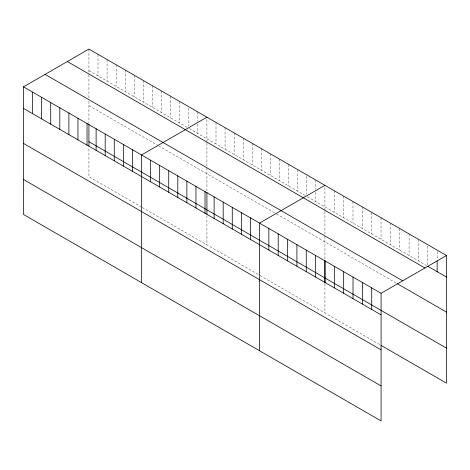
<?xml version="1.0" encoding="UTF-8"?>
<svg xmlns="http://www.w3.org/2000/svg" width="470" height="470" viewBox="0 0 470 470"><rect width="100%" height="100%" fill="white"/><g stroke="black" fill="none" stroke-linecap="round" stroke-linejoin="round"><path stroke-width="0.35" stroke-dasharray="2.35 1.76" d="M206.923 143.144L206.923 167.208M206.923 142.416L206.923 117.2M324.923 211.271L324.923 235.335M324.923 210.542L324.923 185.327M88.924 70.641L187.559 127.587M189.375 128.633L305.559 195.714M307.374 196.76L426.548 265.568M88.924 105.644L157.908 145.471M158.513 145.823L275.908 213.597M276.513 213.95L396.621 283.293M141.57 207.106L88.924 176.714L88.924 147.545M142.175 207.458L259.569 275.232M260.174 275.584L380.412 345.004M437.147 251.556L437.147 259.464M427.794 246.157L427.794 264.851M418.441 239.318L418.441 260.885M409.094 233.919L409.094 255.486M399.741 228.52L399.741 250.087M390.388 223.121L390.388 244.688M381.035 217.722L381.035 239.289M371.682 212.322L371.682 233.89M362.329 206.923L362.329 228.491M352.982 201.524L352.982 223.091M343.629 196.125L343.629 217.692M334.276 190.726L334.276 212.293M324.923 236.063L324.923 259.928M324.923 283.798L324.923 312.967M315.846 180.086L315.846 189.434M315.846 192.306L315.846 201.654M306.769 176.285L306.769 194.257M297.692 169.605L297.692 191.172M288.615 164.365L288.615 185.932M279.538 159.124L279.538 180.692M270.462 153.884L270.462 175.451M261.385 148.643L261.385 170.211M252.308 143.403L252.308 164.97M243.231 138.162L243.231 159.73M234.154 132.922L234.154 154.489M225.077 127.681L225.077 149.249M216 122.441L216 144.008M206.923 167.937L206.923 191.801M206.923 215.671L206.923 244.841M197.846 111.96L197.846 121.307M197.846 124.18L197.846 133.527M188.77 108.153L188.77 126.13M179.693 101.479L179.693 123.046M170.616 96.238L170.616 117.806M161.539 90.998L161.539 112.565M152.462 85.757L152.462 107.325M143.385 80.517L143.385 102.084M134.308 75.276L134.308 96.844M125.231 70.036L125.231 91.603M116.155 64.795L116.155 86.362M107.078 59.555L107.078 81.122M98.001 54.314L98.001 75.882M88.924 49.074L88.924 74.284M88.924 75.018L88.924 98.353M88.924 101.267L88.924 123.675"/><path stroke-width="0.7" d="M23.5 86.844L381.076 293.286L381.076 420.926L23.5 214.484L23.5 86.844L88.924 49.074L446.5 255.516L446.5 383.156L381.035 345.362M206.923 117.2L141.499 154.971L141.499 282.611M324.923 185.327L259.499 223.097L259.499 350.738M381.076 293.286L446.5 255.516M427.794 266.284L446.5 277.083M67.333 61.535L424.909 267.982M45.091 74.377L402.667 280.825M397.244 283.651L446.5 312.092M88.924 141.705L446.5 348.153M23.5 108.411L381.076 314.859M23.5 143.415L381.076 349.862M23.5 179.481L381.076 385.923M437.147 260.903L437.147 271.683M371.723 287.887L371.723 309.46M362.376 282.488L362.376 304.061M353.023 277.089L353.023 298.656M343.67 271.689L343.67 293.257M334.317 266.29L334.317 287.857M324.964 260.891L324.964 282.458M324.923 260.621L324.923 283.069M315.611 255.492L315.611 277.059M306.264 250.093L306.264 271.66M296.911 244.694L296.911 266.261M287.558 239.295L287.558 260.862M278.205 233.895L278.205 255.463M268.852 228.496L268.852 250.064M250.422 217.857L250.422 239.424M241.345 212.616L241.345 234.183M232.268 207.376L232.268 228.943M223.191 202.135L223.191 223.702M214.114 196.895L214.114 218.462M206.923 192.494L206.923 214.208M205.037 191.654L205.037 213.221M195.961 186.414L195.961 207.981M186.884 181.173L186.884 202.74M177.807 175.933L177.807 197.5M168.73 170.692L168.73 192.259M159.653 165.452L159.653 187.019M150.576 160.211L150.576 181.778M132.423 149.73L132.423 171.297M123.346 144.49L123.346 166.057M114.269 139.249L114.269 160.816M105.192 134.009L105.192 155.576M96.115 128.768L96.115 150.335M88.924 124.368L88.924 146.082M87.038 123.528L87.038 145.095M77.961 118.287L77.961 139.854M68.884 113.047L68.884 134.614M59.807 107.806L59.807 129.373M50.731 102.566L50.731 124.133M41.654 97.325L41.654 118.892M32.577 92.085L32.577 113.652"/></g></svg>
